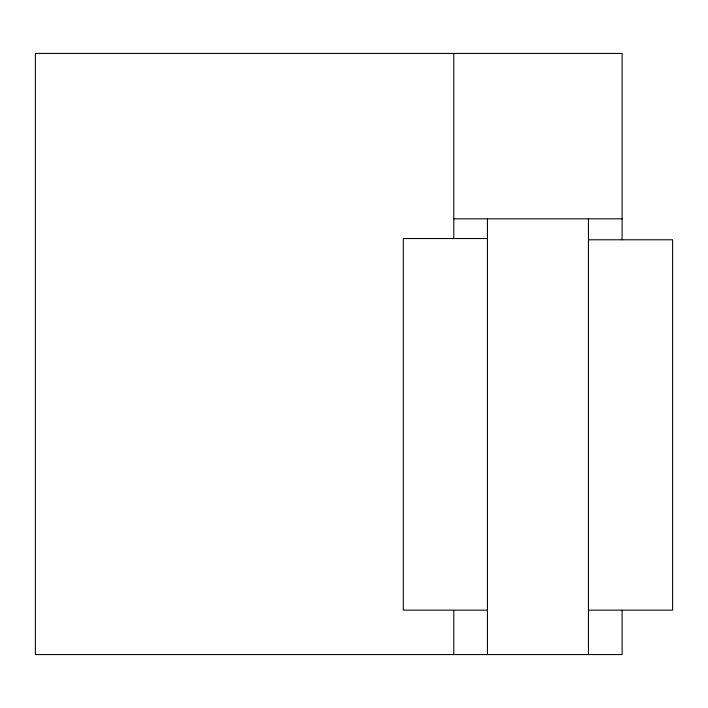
<?xml version="1.0" encoding="UTF-8"?>
<svg xmlns="http://www.w3.org/2000/svg" width="708" height="708" viewBox="0 0 708 708"><rect width="100%" height="100%" fill="white"/><g stroke="black" fill="none" stroke-linecap="round" stroke-linejoin="round"><path stroke-width="1.06" d="M453.784 218.825L622.102 218.825M487.449 238.516L403.294 238.516L403.294 610.154L487.449 610.154M588.445 239.782L672.6 239.782L672.6 610.154L588.445 610.154M622.102 239.835L622.102 53.436L35.4 53.436L35.4 654.564L622.102 654.564L622.102 610.331M588.445 218.825L588.445 654.564M487.449 218.825L487.449 654.564M453.784 53.436L453.784 238.729M453.784 610.331L453.784 654.564"/></g></svg>
